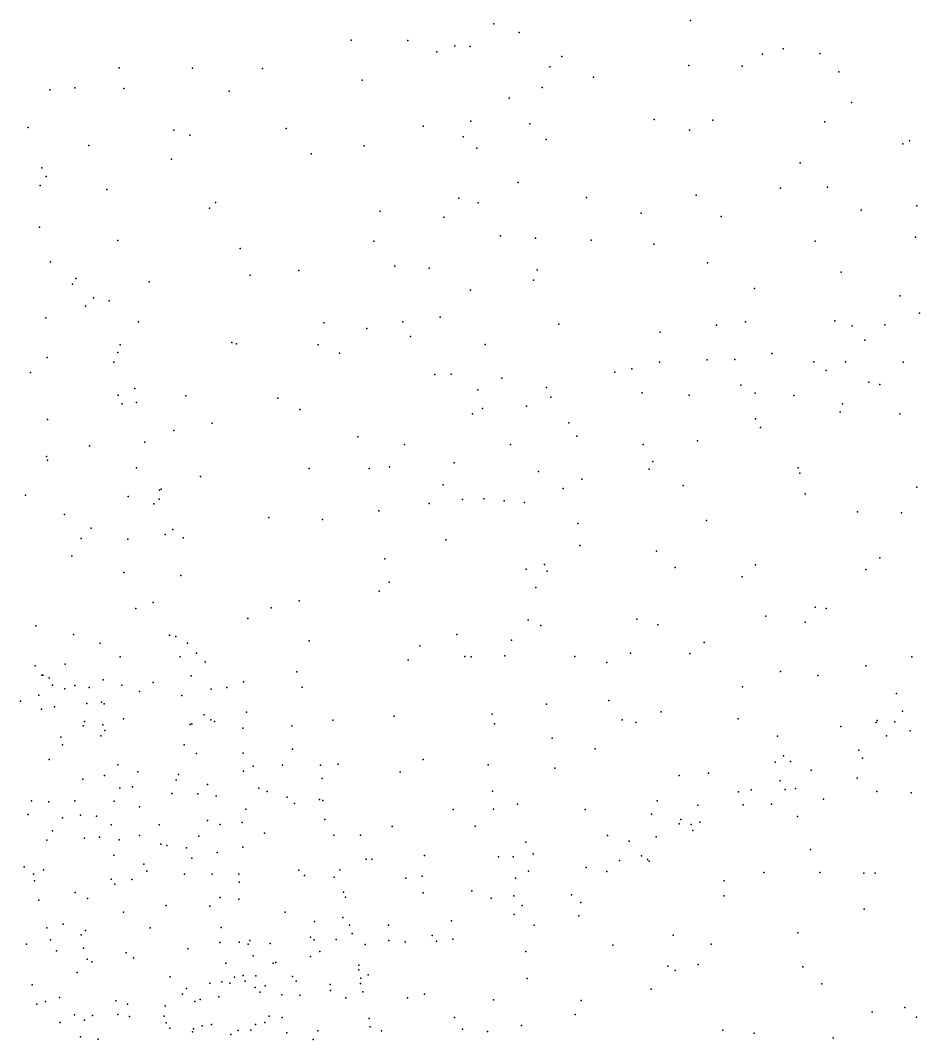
# Model space of a CAD drawing. Header units: metres. Extents: x -23.9 to 23.9, y -27.4 to 27.4.
# Drawn here: x -8.959 to -5.978, y 6.752 to 10.131 of the extents above; entities that cross this region are included whole.
import ezdxf

# ---------------------------------------------------------------- set-up
doc = ezdxf.new("R2010")
doc.units = ezdxf.units.M

msp = doc.modelspace()

# ---------------------------------------------------------------- linework, layer by layer
for p in [(-7.3892, 10.1199, 0.6811), (-6.737, 10.131, -13.5918), (-7.3051, 10.0903, 0.9329), (-7.8628, 10.0652, -0.8974), (-7.675, 10.0644, -0.3818), (-7.5182, 10.0464, 0.1217), (-7.4676, 10.044, 17.669), (-6.4301, 10.0364, 2.9651), (-7.5786, 10.0271, -0.115), (-7.1644, 10.0116, -13.8153), (-6.4982, 10.019, -18.597), (-6.3082, 10.0217, 17.8412), (-8.6318, 9.9737, 17.6557), (-8.388, 9.9725, -1.5175), (-8.1568, 9.9712, -1.308), (-7.2036, 9.9765, 1.357), (-6.7433, 9.9815, 17.8313), (-6.566, 9.979, 2.6407), (-7.0595, 9.9426, 1.7433), (-6.2462, 9.9605, -13.3113), (-8.7789, 9.9076, -1.8589), (-8.6157, 9.9056, -14.1844), (-7.8263, 9.933, 17.7736), (-7.2293, 9.909, 17.7793), (-8.8615, 9.9003, -18.5947), (-8.267, 9.8964, 17.7735), (-7.3387, 9.8729, 0.7353), (-6.2041, 9.8585, 3.2589), (-6.8582, 9.8021, 2.0003), (-6.6634, 9.8003, 2.2915), (-8.9328, 9.7761, -2.0131), (-8.4503, 9.767, -18.7309), (-8.0781, 9.7729, 17.9014), (-7.6238, 9.7806, -0.5482), (-7.4656, 9.7972, 17.8318), (-7.2699, 9.7877, -18.827), (-6.7405, 9.7668, -18.7359), (-6.2919, 9.7948, 3.0253), (-8.3969, 9.7502, -1.6321), (-7.4916, 9.7449, -13.9673), (-7.2154, 9.7359, 1.2502), (-8.7321, 9.7165, 17.8464), (-7.8188, 9.7153, 17.9168), (-7.4458, 9.7071, 0.2232), (-6.0332, 9.7215, 3.4789), (-6.0119, 9.7317, -13.1807), (-8.458, 9.6713, 17.9246), (-7.9951, 9.6889, -1.2818), (-8.8877, 9.642, -8.5237), (-6.3735, 9.6592, 2.7394), (-8.8736, 9.6138, -9.0525), (-8.8928, 9.5836, -9.523), (-8.6718, 9.5708, -1.9554), (-7.3089, 9.5938, 0.8044), (-6.4391, 9.5752, -13.4348), (-6.283, 9.5783, 17.8183), (-7.5059, 9.5411, -0.0802), (-7.0827, 9.5437, -19.0125), (-6.7185, 9.5518, 2.1299), (-8.3323, 9.5089, -1.6925), (-8.3121, 9.5276, 18.0619), (-7.7657, 9.4986, -0.9708), (-7.4408, 9.5259, -19.0344), (-6.1717, 9.5021, 3.0035), (-5.9874, 9.5158, 17.8072), (-7.5554, 9.4787, -0.3136), (-6.9012, 9.4916, 17.9438), (-6.6355, 9.481, -19.0607), (-8.8953, 9.4457, -10.1467), (-8.6363, 9.4015, 18.1132), (-7.787, 9.3988, -19.0199), (-7.3676, 9.4165, 0.5042), (-7.2509, 9.4091, 18.0162), (-7.067, 9.4024, 1.5315), (-6.3239, 9.3988, 2.6725), (-5.9911, 9.4118, 3.2848), (-8.2306, 9.3746, -14.2047), (-6.8592, 9.3892, 1.8673), (-8.8596, 9.331, -2.1714), (-6.6815, 9.3276, -13.6448), (-8.0361, 9.3018, -1.5099), (-7.7176, 9.3166, -14.1097), (-7.6033, 9.31, -0.5634), (-7.2462, 9.3039, -19.3205), (-6.2382, 9.2963, 17.7978), (-8.7747, 9.2747, -14.3161), (-8.5315, 9.2647, -1.9395), (-8.1969, 9.2862, 18.2334), (-7.2574, 9.2695, 0.9594), (-8.786, 9.2569, -9.7591), (-7.4667, 9.2365, 0.0251), (-6.5252, 9.2424, 17.8555), (-8.7164, 9.2106, -9.2109), (-8.6641, 9.2007, -8.6968), (-6.0428, 9.218, 3.0362), (-8.7432, 9.1832, -8.0237), (-5.9779, 9.1598, -19.0581), (-8.874, 9.1449, -10.2649), (-8.5669, 9.1317, -18.7373), (-7.9533, 9.1278, -19.1667), (-7.6907, 9.1316, -0.8257), (-7.5678, 9.1473, 18.203), (-6.5556, 9.1314, 2.2402), (-6.2586, 9.1344, 2.6862), (-7.8108, 9.11, 18.2897), (-7.1739, 9.1235, 1.2179), (-6.8377, 9.097, 17.9386), (-6.6512, 9.1204, -19.6221), (-6.2019, 9.1183, -19.5307), (-6.0927, 9.1219, -23.2395), (-8.2584, 9.0633, 18.386), (-8.2423, 9.0591, -19.0102), (-7.6658, 9.0831, -19.3571), (-7.418, 9.0564, 0.1998), (-6.1594, 9.071, -22.3302), (-8.6358, 9.0301, -2.0039), (-8.6284, 9.0556, -8.2514), (-7.9716, 9.0555, -14.219), (-7.9011, 9.0281, -1.1781), (-6.4682, 9.0261, -20.3774), (-8.8699, 9.0135, -2.217), (-8.6493, 8.9976, -9.3683), (-6.84, 8.9976, -19.976), (-6.6825, 9.0056, 2.01), (-6.5906, 9.007, -20.7613), (-6.329, 8.999, -22.8316), (-6.2237, 8.9994, 17.783), (-6.0324, 8.9974, -19.8468), (-8.9257, 8.9631, -7.557), (-7.5848, 8.9568, -0.5611), (-7.5305, 8.9585, -0.3203), (-6.9883, 8.9643, -13.8912), (-6.9323, 8.9752, 1.6251), (-6.2879, 8.9699, -20.9018), (-7.363, 8.9449, 0.4185), (-6.5709, 8.9217, -21.9578), (-6.1466, 8.9317, -21.3771), (-6.1099, 8.9236, 2.8418), (-8.6346, 8.8879, 18.5248), (-8.5794, 8.9102, -8.7448), (-7.4422, 8.9056, -14.0762), (-7.2146, 8.9143, -19.8729), (-6.8981, 8.8957, -20.4844), (-6.7413, 8.8884, -21.3082), (-6.5228, 8.8948, 17.87), (-8.6211, 8.8597, -9.6318), (-8.5738, 8.8636, -9.1145), (-8.4106, 8.8865, -1.7936), (-8.1049, 8.8781, 18.4509), (-7.2009, 8.8815, 18.1373), (-6.3953, 8.8869, -13.5134), (-6.2339, 8.8599, 2.6358), (-8.0328, 8.8405, -1.4252), (-7.46, 8.827, -0.0379), (-7.427, 8.8442, 18.2352), (-7.2816, 8.8521, 0.7582), (-6.2413, 8.8326, -23.6516), (-6.0434, 8.8266, -13.2752), (-8.8689, 8.8082, -10.341), (-8.3234, 8.7952, 18.5438), (-7.1413, 8.797, 1.154), (-6.5215, 8.8101, -23.0482), (-8.4502, 8.7712, -18.9318), (-7.1142, 8.7524, -20.7114), (-6.5058, 8.7817, 2.2036), (-8.7293, 8.7208, -10.0037), (-8.5461, 8.7323, -8.3184), (-7.8398, 8.7502, -1.0165), (-7.685, 8.7246, -0.7895), (-7.3337, 8.7244, -20.304), (-6.8946, 8.7251, 1.6006), (-6.7143, 8.737, 1.8769), (-8.8727, 8.685, 18.6446), (-8.8692, 8.6732, -14.4428), (-7.521, 8.6639, -0.3447), (-6.8621, 8.6688, -22.4074), (-8.5743, 8.648, -1.9095), (-8.3613, 8.6185, -14.366), (-8.0018, 8.6453, -14.2995), (-7.8026, 8.6455, -19.4867), (-7.7353, 8.6506, 18.4046), (-7.2409, 8.6353, 0.8895), (-6.874, 8.6428, -13.8761), (-6.3806, 8.6477, 17.8806), (-6.3749, 8.6301, 2.3514), (-7.5575, 8.5917, -14.1627), (-7.098, 8.6094, 18.1698), (-6.7618, 8.5884, 18.0446), (-5.9876, 8.5835, 2.9161), (-8.9414, 8.557, -7.1698), (-8.6016, 8.5529, -7.8976), (-8.4982, 8.5731, -8.6355), (-8.4924, 8.5768, -8.8917), (-7.1594, 8.5791, -21.6468), (-6.3571, 8.5609, -23.872), (-8.5168, 8.5286, -8.1251), (-8.4987, 8.5439, 18.6739), (-7.6037, 8.529, -0.6576), (-7.4932, 8.5427, 18.3413), (-7.4221, 8.5452, 0.0665), (-7.3547, 8.5378, 0.3636), (-7.2879, 8.5328, 0.6581), (-8.8132, 8.4928, -10.2149), (-8.135, 8.4833, -1.5115), (-7.7706, 8.5049, -0.899), (-6.1836, 8.5018, -13.4255), (-6.0376, 8.4979, -24.2685), (-7.9569, 8.4757, -1.203), (-7.1112, 8.4631, -22.2999), (-6.6843, 8.4728, 1.8378), (-8.7248, 8.4472, -7.447), (-8.4787, 8.4261, -1.8022), (-8.453, 8.4426, -9.1228), (-8.4192, 8.415, -19.1053), (-8.7579, 8.4135, -18.6551), (-8.6032, 8.411, -9.705), (-7.548, 8.4084, -20.3905), (-7.1043, 8.3903, 1.0676), (-8.7887, 8.355, -2.09), (-6.8496, 8.3714, 18.1366), (-6.1093, 8.3488, 17.6478), (-7.7507, 8.3454, 18.494), (-7.2219, 8.3268, 0.8167), (-6.7886, 8.3174, 1.6321), (-6.5218, 8.326, 2.0346), (-8.6161, 8.3008, -7.6407), (-8.4271, 8.2909, -8.6655), (-7.2822, 8.3116, -21.9698), (-7.2129, 8.3052, -14.0876), (-6.5662, 8.2858, 17.8471), (-6.1563, 8.31, 2.5542), (-7.7369, 8.2687, -0.8338), (-7.2498, 8.2506, 18.3245), (-7.7699, 8.2381, -20.1251), (-8.5759, 8.1814, -18.8796), (-8.5182, 8.201, 18.7392), (-8.1277, 8.1832, -1.4723), (-8.035, 8.2069, -19.637), (-6.3246, 8.1861, 17.6744), (-6.2874, 8.1812, 2.3145), (-8.2049, 8.148, -14.4257), (-7.2754, 8.144, 0.626), (-6.9149, 8.1454, 18.008), (-6.4873, 8.156, -23.9579), (-8.9081, 8.1235, -6.8307), (-7.2338, 8.1253, -22.5856), (-6.8453, 8.1275, 1.4639), (-6.3578, 8.1359, -13.6064), (-8.7823, 8.0951, -10.1247), (-8.4649, 8.093, -9.2666), (-8.4439, 8.0884, -7.9641), (-7.5121, 8.0947, -0.4334), (-8.6943, 8.066, -7.2125), (-8.4049, 8.0665, -9.014), (-8.0012, 8.0739, 18.6609), (-7.6351, 8.0569, -21.0857), (-7.3306, 8.0761, -22.2631), (-6.6919, 8.0688, 1.6978), (-8.6281, 8.0213, -9.7498), (-8.429, 8.0209, -1.7149), (-8.3748, 8.0331, -8.2052), (-7.6735, 8.0114, -0.7238), (-7.4855, 8.0223, -21.715), (-7.4642, 8.0205, 18.4206), (-7.3528, 8.0239, 0.2562), (-7.1204, 8.0221, 0.8939), (-6.9366, 8.0336, 1.2518), (-6.7392, 8.032, 17.7611), (-6.0041, 8.0206, 2.6149), (-8.9097, 7.9914, 22.4936), (-8.8101, 7.9966, -14.557), (-8.3462, 8.0039, 18.7454), (-7.0149, 8.0023, -23.2256), (-6.156, 7.9912, 2.3965), (-8.8875, 7.96, -10.3734), (-8.8848, 7.9605, 22.633), (-8.8636, 7.9509, 22.1159), (-8.6847, 7.9449, 23.2965), (-8.3927, 7.9574, 23.2872), (-8.0422, 7.971, 23.2678), (-6.4387, 7.9721, 2.0078), (-6.3149, 7.9592, 17.5184), (-8.8525, 7.9273, 23.2306), (-8.8111, 7.9148, 18.6511), (-8.7786, 7.9254, 22.356), (-8.7307, 7.9191, 23.1361), (-8.6221, 7.9272, 23.4139), (-8.5188, 7.9358, 23.1814), (-8.3267, 7.9139, 22.9715), (-8.2748, 7.9195, 23.408), (-8.2193, 7.9379, -1.5247), (-8.0243, 7.9199, -20.0425), (-6.5647, 7.9217, 17.5968), (-8.9589, 7.8742, 22.8896), (-8.898, 7.8941, 23.0199), (-8.5635, 7.9055, 22.9905), (-8.4242, 7.8922, 23.4802), (-7.0081, 7.8759, -14.0464), (-6.0549, 7.899, 13.6665), (-8.8887, 7.8475, 22.0015), (-8.8455, 7.8548, 23.5935), (-8.7391, 7.8659, 22.778), (-8.6896, 7.8707, 23.5469), (-8.681, 7.8652, 22.6482), (-7.2146, 7.8638, -22.7916), (-6.0347, 7.8403, 14.094), (-8.7462, 7.8063, 22.2847), (-8.6167, 7.8155, 23.6675), (-8.3495, 7.8281, 22.8678), (-8.328, 7.812, -8.634), (-8.3151, 7.8061, -8.3235), (-8.2091, 7.837, 23.0157), (-7.9233, 7.8108, 18.6269), (-7.7195, 7.8244, -14.3366), (-7.3944, 7.8311, 0.0285), (-6.9635, 7.8121, 1.1142), (-6.8347, 7.8389, 1.3724), (-6.5789, 7.8158, -24.0317), (-6.1186, 7.81, 17.1228), (-8.7507, 7.7924, -18.6892), (-8.6852, 7.7959, -9.8787), (-8.6792, 7.7771, 22.4131), (-8.3957, 7.796, -7.8567), (-8.3907, 7.7992, -8.8876), (-8.222, 7.784, 23.6255), (-8.059, 7.7926, -1.3042), (-7.3875, 7.7984, -14.2234), (-6.9182, 7.8028, 17.7088), (-6.2388, 7.7899, 13.4614), (-6.1218, 7.8036, -24.4462), (-6.0604, 7.8052, 14.4592), (-6.0095, 7.7755, 16.8231), (-8.8248, 7.7548, -6.6235), (-8.6917, 7.7592, 23.8007), (-7.1956, 7.7511, 17.9153), (-6.4492, 7.7576, 1.8874), (-6.0878, 7.7594, 14.964), (-8.8194, 7.729, -10.1998), (-8.4161, 7.7295, -19.1099), (-8.0568, 7.7148, 23.5131), (-7.0539, 7.7154, 0.903), (-6.179, 7.7118, 16.641), (-8.8635, 7.6803, 23.9918), (-8.3748, 7.7007, 23.8052), (-8.2203, 7.7014, 18.7059), (-7.6235, 7.6809, 18.2352), (-6.4573, 7.6712, 13.9089), (-6.4293, 7.6926, -13.7272), (-6.4056, 7.6739, 14.3147), (-6.1676, 7.6848, 15.6251), (-8.6362, 7.6629, -7.0396), (-8.5696, 7.6398, 22.5385), (-8.2188, 7.642, 22.9103), (-8.1877, 7.6583, -19.5412), (-8.09, 7.6622, 23.052), (-7.9643, 7.6612, 23.4257), (-7.9049, 7.6647, -1.0368), (-7.7004, 7.638, -21.408), (-7.4082, 7.6632, 18.0268), (-7.187, 7.6515, 0.6222), (-6.337, 7.6448, 15.3938), (-8.7523, 7.6155, 22.1566), (-8.68, 7.6279, 24.0228), (-8.4422, 7.6123, -9.0507), (-8.4352, 7.6306, 23.9325), (-7.9581, 7.6179, 23.2435), (-6.7747, 7.6277, 17.444), (-6.6775, 7.6353, 1.51), (-6.4403, 7.6101, 15.0855), (-6.1853, 7.6185, 15.9841), (-8.6292, 7.586, 22.4072), (-8.587, 7.5902, -9.554), (-8.3385, 7.5976, 22.7661), (-8.1687, 7.5855, 23.7605), (-8.1405, 7.5747, -1.4169), (-7.3933, 7.576, -22.404), (-6.5786, 7.5732, 14.499), (-6.5366, 7.5804, 14.7452), (-6.4232, 7.5807, 15.7284), (-6.3888, 7.5849, 16.3126), (-6.1197, 7.5744, 2.2386), (-6.0063, 7.5701, 12.9097), (-8.9223, 7.5433, 24.236), (-8.8649, 7.5401, 18.5947), (-8.7782, 7.5437, 24.1847), (-8.6482, 7.5421, 24.1414), (-8.4573, 7.5682, 22.6226), (-8.3709, 7.5667, -1.619), (-8.31, 7.5603, -7.9072), (-8.0745, 7.5556, 23.6598), (-7.9674, 7.5484, 18.407), (-7.9563, 7.5445, -20.4131), (-6.8482, 7.5439, 17.039), (-6.2962, 7.5486, 13.3474), (-8.5643, 7.5238, -1.8012), (-8.2115, 7.5159, 23.8707), (-8.0507, 7.5342, 23.0295), (-7.5243, 7.5144, -22.0666), (-7.3903, 7.516, -0.0241), (-7.3108, 7.5321, 17.809), (-7.0871, 7.5146, 17.5933), (-6.7131, 7.5292, 14.0664), (-6.5623, 7.5304, 15.3623), (-6.4684, 7.5328, 13.6213), (-8.9334, 7.4984, -6.4524), (-8.8196, 7.4868, -2.0435), (-8.7595, 7.4954, -10.0461), (-8.7068, 7.4927, 22.1819), (-8.3382, 7.4781, 24.0666), (-8.2242, 7.4712, 18.5148), (-7.9497, 7.4813, 23.1069), (-6.8665, 7.4989, -23.5807), (-6.7695, 7.4815, 14.3757), (-6.7068, 7.4725, -13.9472), (-6.3827, 7.491, -24.2046), (-8.8527, 7.4441, 21.9371), (-8.6575, 7.4636, 24.2673), (-8.499, 7.4635, 24.2143), (-8.2964, 7.4651, -8.416), (-8.1495, 7.4358, 22.8802), (-7.7268, 7.4581, 18.1033), (-7.4518, 7.4595, -0.3095), (-6.7752, 7.4669, 1.267), (-6.7351, 7.4655, 14.945), (-6.7302, 7.4456, 16.1038), (-8.871, 7.4127, 24.5819), (-8.7462, 7.42, -18.7098), (-8.6963, 7.423, 24.4655), (-8.6314, 7.4145, 22.2992), (-8.564, 7.428, 24.357), (-8.3677, 7.4267, -7.628), (-7.9199, 7.4292, 23.4984), (-7.8318, 7.4297, -14.4369), (-7.2833, 7.4063, -14.2464), (-7.0127, 7.4285, 16.5989), (-6.941, 7.4094, 16.3111), (-6.8509, 7.4238, 14.6364), (-8.4933, 7.4001, -9.2059), (-8.4732, 7.3956, -14.6098), (-8.4086, 7.3874, 24.3154), (-8.3064, 7.3726, -19.3461), (-8.2218, 7.3899, 23.9819), (-7.2591, 7.3672, 17.0956), (-6.3396, 7.3824, 1.8484), (-8.6486, 7.3635, -6.8828), (-8.5492, 7.3338, -7.1335), (-8.39, 7.3532, -8.7709), (-7.8125, 7.3498, -0.8807), (-7.7938, 7.35, -21.1121), (-7.6192, 7.3621, -0.6001), (-7.3743, 7.3574, 17.6119), (-7.3258, 7.3578, 17.3543), (-6.9726, 7.3461, 14.8827), (-6.9003, 7.3616, 15.2518), (-6.8801, 7.3489, 14.1492), (-6.8745, 7.3439, 1.0478), (-8.9461, 7.3242, 21.7832), (-8.9156, 7.3008, 18.4991), (-8.8828, 7.3152, 24.8037), (-8.54, 7.3101, 24.5564), (-8.4148, 7.3005, 24.4802), (-8.3235, 7.3002, 22.6203), (-8.2345, 7.3003, 22.719), (-8.0358, 7.314, 23.7961), (-7.8998, 7.3148, 23.3655), (-7.2749, 7.31, 0.3208), (-7.083, 7.3223, 0.6946), (-7.0145, 7.3095, 15.7806), (-6.4947, 7.3056, 1.5925), (-6.3089, 7.3063, -13.7038), (-6.1633, 7.3034, 12.9122), (-6.1251, 7.304, 2.0974), (-8.9119, 7.2784, -14.7101), (-8.6578, 7.2841, 18.4381), (-8.6457, 7.2675, 24.7139), (-8.5891, 7.2829, 22.3121), (-8.234, 7.2737, -7.9373), (-8.0167, 7.2955, 18.197), (-7.9189, 7.2903, 23.0449), (-7.6813, 7.287, 17.8914), (-7.627, 7.2937, -21.7867), (-7.3174, 7.287, 16.5269), (-6.6263, 7.2787, 1.3806), (-8.777, 7.2394, -10.0784), (-7.8873, 7.2403, 23.2192), (-7.624, 7.2385, 17.6531), (-7.4626, 7.2456, 16.8571), (-7.1323, 7.2316, 15.4147), (-8.8974, 7.2146, -2.0945), (-8.7367, 7.2193, 24.871), (-8.2962, 7.2232, -8.3532), (-8.2342, 7.2176, 24.1318), (-7.8806, 7.2239, 23.5628), (-7.3983, 7.2209, 16.2356), (-7.3228, 7.228, 15.905), (-7.1008, 7.2065, 14.394), (-6.6272, 7.2285, -23.9161), (-8.6166, 7.1744, -9.5537), (-8.476, 7.1959, 24.7188), (-8.3304, 7.1938, 24.577), (-8.0814, 7.1746, 22.818), (-7.3218, 7.1663, 14.8596), (-7.2959, 7.1966, 15.611), (-6.1614, 7.1841, -24.3451), (-8.8176, 7.1346, 25.0877), (-7.9843, 7.1437, 22.9061), (-7.8895, 7.1562, 23.0092), (-7.8682, 7.1318, 23.7169), (-7.7381, 7.1312, 17.0869), (-7.53, 7.1453, -22.1053), (-7.2557, 7.1318, 14.5878), (-7.1073, 7.1622, -23.1913), (-8.8708, 7.1229, 18.2968), (-8.7578, 7.0991, -18.6128), (-8.7431, 7.1132, 22.0515), (-8.529, 7.1219, 24.8949), (-8.2933, 7.1231, 22.5542), (-7.8585, 7.1035, 23.5071), (-7.5938, 7.0973, 15.9304), (-6.7946, 7.0981, 13.766), (-6.3816, 7.1055, 13.0229), (-8.9387, 7.068, -18.2975), (-8.8595, 7.0821, -6.5179), (-8.2977, 7.0743, 24.7714), (-8.2332, 7.0747, 24.4396), (-8.2035, 7.0688, -1.416), (-8.1983, 7.0807, 24.2424), (-8.1308, 7.0704, 24.1099), (-7.9976, 7.0913, 23.9184), (-7.9847, 7.0821, -1.1131), (-7.912, 7.0837, 17.5046), (-7.8164, 7.067, 16.8024), (-7.7374, 7.0806, 16.5249), (-7.6834, 7.0756, 16.1762), (-7.579, 7.0782, -14.3992), (-7.5258, 7.0847, 15.4225), (-6.9952, 7.0654, 14.0573), (-6.6686, 7.0684, -13.9817), (-8.8394, 7.0464, 21.9822), (-8.7501, 7.0551, -1.9388), (-8.6084, 7.04, 22.1913), (-8.4036, 7.053, -7.442), (-8.1872, 7.0294, 18.0812), (-7.9657, 7.0434, -14.5436), (-7.2829, 7.0438, -22.7424), (-8.737, 7.0186, -9.903), (-8.7221, 7.0097, 25.2462), (-8.5838, 7.0232, 25.1178), (-8.2777, 7.0057, -7.9134), (-8.1208, 7.0056, 22.6793), (-8.1122, 7.0072, 17.7461), (-7.9968, 7.0272, 22.8288), (-7.8364, 6.9982, 23.7251), (-6.8129, 6.9952, -23.6228), (-6.7119, 7.0009, 1.0926), (-8.7709, 6.9748, 22.0728), (-8.2209, 6.964, 24.7114), (-8.178, 6.9638, -19.7625), (-8.057, 6.9612, 16.6083), (-7.8372, 6.9834, -0.8915), (-7.8055, 6.9665, 15.2109), (-6.7881, 6.9813, 13.474), (-6.3645, 6.9932, 1.6066), (-8.9198, 6.933, 25.4362), (-8.4627, 6.9602, 18.0391), (-8.3307, 6.9392, -7.6738), (-8.2911, 6.9429, 22.3908), (-8.2649, 6.9386, 25.0138), (-8.2491, 6.9587, 24.8718), (-8.2137, 6.9451, 17.2772), (-8.1472, 6.9305, 16.2621), (-8.0443, 6.946, 15.9913), (-7.9317, 6.9349, -20.6726), (-7.8318, 6.9373, 23.0845), (-7.8299, 6.9558, 23.5896), (-7.2787, 6.9545, 14.314), (-6.3025, 6.9372, -13.7579), (-8.4219, 6.9025, 17.4413), (-8.4082, 6.9217, 22.2156), (-8.3008, 6.8938, -8.2269), (-8.1801, 6.9248, 22.5068), (-8.1647, 6.9096, 15.6835), (-8.0922, 6.9001, 24.2457), (-8.032, 6.8997, 24.1121), (-7.9312, 6.9144, 23.9682), (-7.824, 6.9106, 23.3445), (-7.6188, 6.9023, 14.8157), (-6.8683, 6.9193, 0.8122), (-8.9046, 6.8694, 21.981), (-8.8758, 6.8779, 17.6316), (-8.8295, 6.8917, -10.17), (-8.6424, 6.8802, -9.569), (-8.6038, 6.8693, 17.7179), (-8.4789, 6.8633, -19.0783), (-8.3809, 6.8783, 25.2295), (-8.3625, 6.885, 16.3784), (-7.8795, 6.8903, 22.8403), (-7.6761, 6.8903, -21.6857), (-7.3909, 6.8832, -0.1696), (-7.1, 6.8816, 13.8098), (-8.7799, 6.8338, -6.5912), (-8.72, 6.8321, 17.3526), (-8.6364, 6.8346, 16.7868), (-8.5972, 6.8283, 25.3755), (-8.4826, 6.83, -1.6618), (-8.1343, 6.8293, -1.3135), (-7.1203, 6.8351, 0.3876), (-6.1347, 6.8425, 12.7239), (-6.0269, 6.8582, -24.3239), (-5.9883, 6.8266, -13.563), (-8.8274, 6.8085, 25.5016), (-8.7469, 6.8161, 17.0142), (-8.476, 6.8077, 22.1271), (-8.3565, 6.7976, -8.4916), (-8.3252, 6.8019, 22.1633), (-8.1794, 6.8021, 24.9887), (-8.149, 6.8086, 24.8133), (-8.0909, 6.8247, 24.467), (-7.8026, 6.8217, 23.7844), (-7.7989, 6.7937, 23.641), (-7.5195, 6.8248, -0.4181), (-7.2978, 6.799, 0.0788), (-8.76, 6.7607, -9.9177), (-8.4639, 6.7894, -8.9294), (-8.3886, 6.7776, 25.3179), (-8.385, 6.7879, 15.5176), (-8.2617, 6.7691, 25.2444), (-8.2366, 6.7815, 15.2722), (-8.1955, 6.7834, -14.6658), (-8.0756, 6.774, 22.4411), (-7.9731, 6.7808, 14.9653), (-7.7615, 6.7813, -21.3768), (-7.4933, 6.7868, -22.2578), (-7.4101, 6.7783, 14.1337), (-6.6297, 6.783, -23.8684), (-6.5259, 6.7733, 13.0472), (-8.701, 6.7535, 25.4876), (-7.9879, 6.7518, -1.0951), (-6.2645, 6.7576, 1.6197)]:
    msp.add_point(p)

doc.saveas('drawing.dxf')
